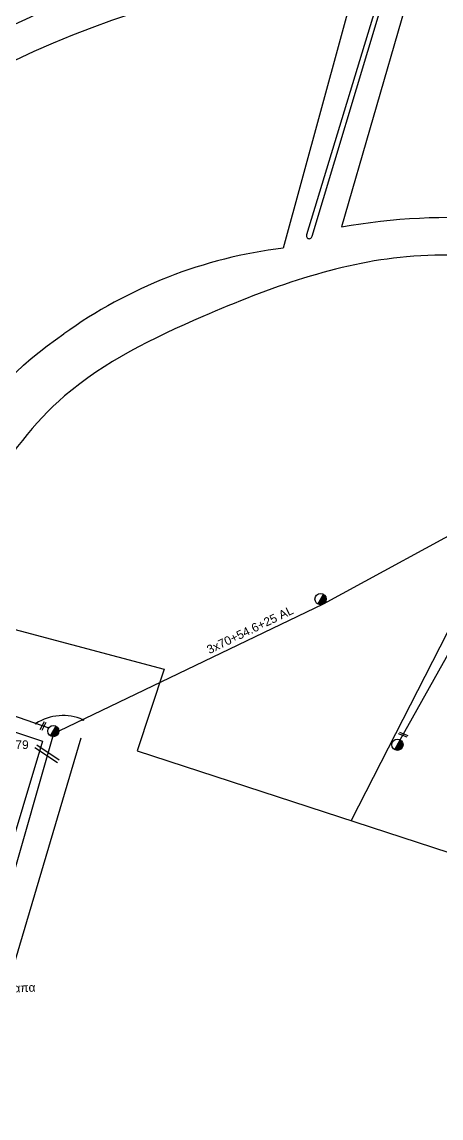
# Model space of a CAD drawing. Header units: millimetres. Extents: x 1091 to 3521, y 1177 to 2968.
# Drawn here: x 1930.6 to 2018.8, y 2089.7 to 2320.1 of the extents above; entities that cross this region are included whole.
import ezdxf
from ezdxf.enums import TextEntityAlignment as Align

# ---------------------------------------------------------------- set-up
doc = ezdxf.new("R2010")
doc.units = ezdxf.units.MM
for name, color, linetype in [('TEXT ΚΑΛΩΔΙΩΝ', 7, 'Continuous'), ('Μηχανική τομή', 7, 'Continuous'), ('Στύλος ΦΜ', 7, 'Continuous'), ('Στύλος ΦΜ @ 1', 7, 'Continuous'), ('Συνδέσεις', 7, 'Continuous'), ('Τομή', 7, 'Continuous'), ('Υπόβαθρο ΔΕΗ', 7, 'Continuous')]:
    doc.layers.add(name, color=color, linetype=linetype)
for name, color, linetype, lineweight in [('Άγνωστα', 7, 'Continuous', 30), ('Γυμνά εναέρια ΧΤ και ΦΟΠ (3Φ)   4x50+16AL', 7, 'Continuous', 30), ('Συνεστραμμένα ΧΤ   3x70+54.6+25 AL', 7, 'SYN_LINE', 30)]:
    doc.layers.add(name, color=color, linetype=linetype, lineweight=lineweight)
doc.styles.add('arial', font='arial.ttf')
doc.styles.get("Standard").update_dxf_attribs({"font": 'arial.ttf', "height": 1.8})
doc.linetypes.add('SYN_LINE', pattern='A,0.5,-0.0001,["/\\/\\/\\/",Standard,S=0.1,R=0,X=0,Y=-0.05],-0.25', length=0.7501)

# ---------------------------------------------------------------- blocks, each defined once
blk = doc.blocks.new('ΥΠΑΡΧΩΝ ΤΣΙΜΕΝΤΕΝΙΟΣ ΣΤΥΛΟΣ')
at = {"layer": 'Στύλος ΦΜ'}
blk.add_hatch(color=7, dxfattribs=at).paths.add_polyline_path([(-1.29, -2.28, 0.574793), (2.62, 0, 0.268822), (1.3, 2.27)])
at = {"layer": 'Στύλος ΦΜ', "color": 7}
blk.add_line((-1.29, -2.28), (1.3, 2.27), dxfattribs=at)
blk.add_circle((0, 0), 2.62, dxfattribs=at)
at = {"layer": 'Στύλος ΦΜ', "flags": 4}
for tag, p in [('ΑΡΙΘΜΟΣ', (-4.68, 8.05)), ('ΤΥΠΟΣ', (-4.91, 3.03))]:
    blk.add_attdef(tag, p, '', height=4, dxfattribs=at)
blk = doc.blocks.new('A$C01BB34F8')
at = {"layer": 'Άγνωστα', "color": 7}
note = blk.add_mtext_dynamic_manual_height_columns('ηλ.ταπα\\P', width=1.8, gutter_width=12.5, heights=[0.0453, 0], dxfattribs=dict(at, insert=(0.37, 2.43), char_height=1.8, attachment_point=1, rotation=2.4309))
for column, words in zip(note.columns.linked_columns, ['\\P']):
    column.text = words
blk = doc.blocks.new('_ΣΥΝΔΕΣΗ')
at = {"layer": 'Συνδέσεις', "linetype": 'SYN_LINE', "ltscale": 40}
blk.add_hatch(color=256, dxfattribs=at).paths.add_polyline_path([(0.5, -0.01, 1), (-0.5, -0.01, 1)])
at = {"layer": 'Συνδέσεις'}
blk.add_circle((0, -0.01), 0.5, dxfattribs=at)
blk = doc.blocks.new('ΤΟΜΗ')
at = {"layer": 'Τομή', "ltscale": 40}
for p, q in [((11.33, -0.65), (-11.4, -0.65)), ((11.33, -3.42), (-11.4, -3.42))]:
    blk.add_line(p, q, dxfattribs=at)
blk = doc.blocks.new('ΜΗΧΑΝΙΚΗ ΤΟΜΗ')
at = {"layer": 'Μηχανική τομή', "ltscale": 40}
for p, q in [((-3.79, 1.21), (3.79, 1.21)), ((3.79, -0.34), (-3.79, -0.34))]:
    blk.add_line(p, q, dxfattribs=at)

msp = doc.modelspace()

# ---------------------------------------------------------------- linework, layer by layer
at = {"layer": 'Συνεστραμμένα ΧΤ   3x70+54.6+25 AL', "color": 6, "lineweight": -3, "ltscale": 15}
for points in [[(2076.29, 2276.29), (2064.78, 2239.03), (2028.21, 2216.38), (1993.95, 2197.74), (1938.42, 2171.01)], [(2010.18, 2169.2), (2024.48, 2194.73), (2028.21, 2216.38)], [(1842.23, 2201.54), (1860.66, 2196.07), (1888.57, 2186.16), (1919.12, 2177.67), (1936.27, 2171.73)]]:
    msp.add_lwpolyline(points, dxfattribs=at)
at = {"layer": 'Συνεστραμμένα ΧΤ   3x70+54.6+25 AL', "color": 1, "lineweight": -3, "ltscale": 15}
msp.add_lwpolyline([(1913.15, 2091.02), (1928.25, 2138.66), (1937.15, 2169.88)], dxfattribs=at)
at = {"layer": 'Υπόβαθρο ΔΕΗ', "lineweight": -3, "ltscale": 0.1}
for points in [[(1869.72, 2278.05, -0.188423), (2014.01, 2340.24, -0.195348), (2018.65, 2432.47), (1963.04, 2477.76)], [(1997.81, 2277.03, -0.12936), (2062.76, 2271.87), (2070.48, 2286.92, -0.248617), (2055.07, 2331.27), (2008.04, 2333.14), (1990.46, 2275.34, 1.088469), (1991.65, 2275.09), (2005.73, 2321.89)], [(2001.47, 2330.84), (1985.55, 2272.56, 0.126609), (1939.43, 2254.52, -3.892188)], [(1848.32, 2217.24), (1904.3, 2198.6, -0.209397), (1939.43, 2254.52, -3.29048)]]:
    msp.add_lwpolyline(points, format="xyb", dxfattribs=at)
for points in [[(2011.12, 2322.98), (1997.81, 2277.03)], [(2059.63, 2265.89), (2021.57, 2194.73), (2021.57, 2194.73), (1999.84, 2152.24)], [(1910.73, 2197.33), (1960.53, 2184.07), (1954.88, 2166.91), (2079.23, 2126.35)], [(1899.93, 2180.65), (1934.97, 2168.94)], [(1881, 1959.98), (1943.08, 2169.61)], [(1934.97, 2168.94), (1914.62, 2101.36)]]:
    msp.add_lwpolyline(points, dxfattribs=at)
msp.add_arc((2013.53, 2136.23), 194.98, 93.5457, 135.1523, dxfattribs=at)
at = {"layer": 'Υπόβαθρο ΔΕΗ', "lineweight": -3}
msp.add_arc((1939.26, 2163.91), 10.42, 66.1455, 122.9502, dxfattribs=at)
at = {"layer": 'Υπόβαθρο ΔΕΗ', "lineweight": -3, "ltscale": 0.1}
msp.add_spline([(2059.63, 2265.89), (2011.52, 2270.75), (1968.67, 2258.19), (1939.62, 2241.49), (1910.73, 2197.33)], degree=3, dxfattribs=at)

# ---------------------------------------------------------------- block references
at = {"layer": 'Γυμνά εναέρια ΧΤ και ΦΟΠ (3Φ)   4x50+16AL', "color": 133, "lineweight": -3, "ltscale": 0.1}
msp.add_blockref('A$C01BB34F8', (1909.8, 2114.69), dxfattribs=at)
at = {"layer": 'Μηχανική τομή', "lineweight": -3}
for p, xscale, yscale, zscale, rotation in [((1934.99, 2172.17), 0.2499999999999675, 0.2499999999999675, 0.2499999999999675, 242.5105385744271), ((2010.75, 2170.22), 0.2499999999999674, 0.2499999999999674, 0.2499999999999674, 338.1190589949439)]:
    msp.add_blockref('ΜΗΧΑΝΙΚΗ ΤΟΜΗ', p, dxfattribs=dict(at, xscale=xscale, yscale=yscale, zscale=zscale, rotation=rotation))
at = {"layer": 'Στύλος ΦΜ @ 1', "lineweight": -3, "ltscale": 40, "xscale": 0.4499999999998181, "yscale": 0.4499999999998181, "zscale": 0.4499999999998181}
for p in [(1993.42, 2198.79), (2009.59, 2168.18)]:
    msp.add_blockref('ΥΠΑΡΧΩΝ ΤΣΙΜΕΝΤΕΝΙΟΣ ΣΤΥΛΟΣ', p, dxfattribs=at)
at = {"layer": 'Στύλος ΦΜ @ 1', "lineweight": -3, "ltscale": 40}
ref = msp.add_blockref('ΥΠΑΡΧΩΝ ΤΣΙΜΕΝΤΕΝΙΟΣ ΣΤΥΛΟΣ', (1937.24, 2171.06), dxfattribs=dict(at, xscale=0.4499999999998181, yscale=0.4499999999998181, zscale=0.4499999999998181))
ref.add_attrib('ΤΥΠΟΣ', '879', (1927.86, 2167.3), dxfattribs={"layer": 'Στύλος ΦΜ', "height": 1.8, "flags": 4})
at = {"layer": 'Συνδέσεις', "lineweight": -3, "xscale": 0.25, "yscale": 0.25, "zscale": 0.25}
for p in [(1933.59, 2172.66), (1943.47, 2173.44)]:
    msp.add_blockref('_ΣΥΝΔΕΣΗ', p, dxfattribs=at)
at = {"layer": 'Τομή', "lineweight": -3, "xscale": 0.2499999999999998, "yscale": 0.2499999999999998, "zscale": 0.2499999999999998, "rotation": 326.2978709608532}
msp.add_blockref('ΤΟΜΗ', (1936.22, 2166.66), dxfattribs=at)

# ---------------------------------------------------------------- texts
at = {"layer": 'TEXT ΚΑΛΩΔΙΩΝ', "lineweight": -3, "ltscale": 0.1, "style": 'arial'}
msp.add_text(' 3x70+54.6+25 AL', height=1.8, rotation=25.706, dxfattribs=at).set_placement((1978.27, 2192.19), align=Align.MIDDLE_CENTER)

doc.saveas('drawing.dxf')
